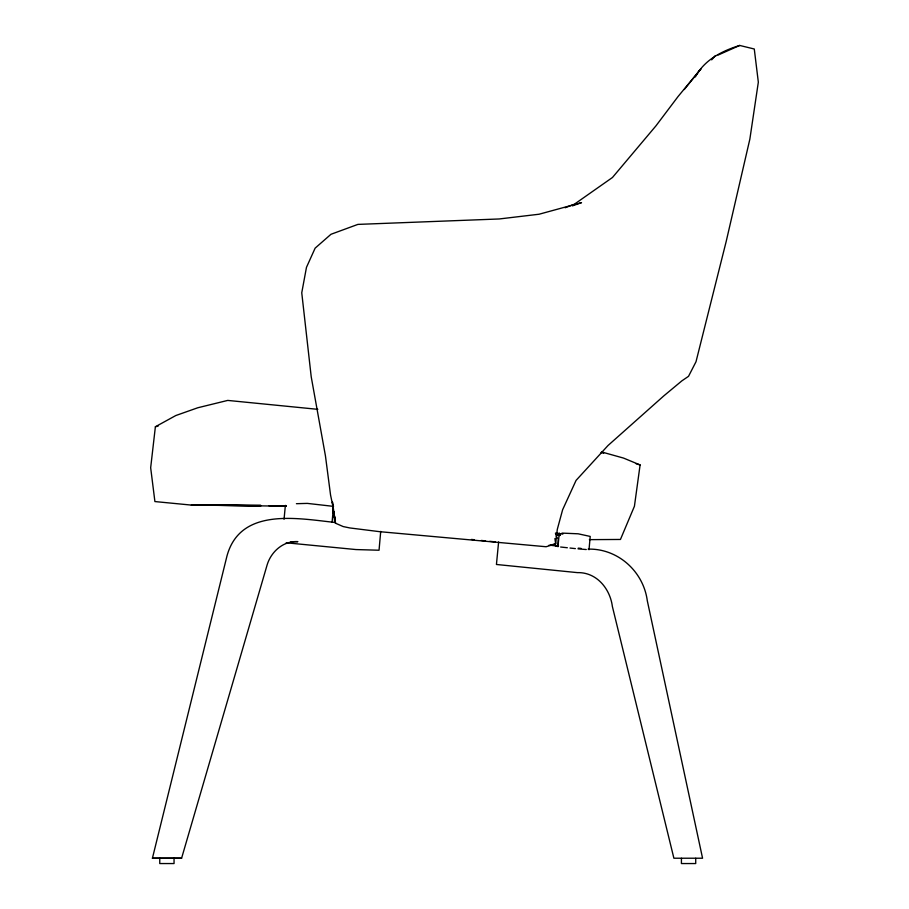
<?xml version="1.0" encoding="UTF-8"?>
<svg xmlns="http://www.w3.org/2000/svg" width="909" height="909" viewBox="0 0 909 909"><rect width="100%" height="100%" fill="white"/><g stroke="black" fill="none" stroke-linecap="round" stroke-linejoin="round"><path stroke-width="1.36" d="M380.712 531.401L379.042 550.229L355.987 549.559L286.187 542.787M332.092 522.164L333.296 509.006M589.009 549.752L590.214 536.435L578.158 533.799L561.989 533.106M284.051 519.278L285.369 505.381M498.609 541.946L496.439 564.478L577.408 572.625C596.577 572.102 610.087 588.68 612.382 606.519L673.887 858.221L702.566 858.221L647.288 600.679C643.436 571.466 617.881 548.366 588.134 549.127M557.967 546.729L559.285 532.992M317.82 409.334L227.727 400.414L197.776 407.766L175.778 415.549L155.382 426.753L150.667 467.749L154.905 501.563L191.31 505.086L260.622 505.779M601.735 451.989L623.529 458.079L640.095 464.942L634.425 506.268L620.449 539.457L589.384 539.639M291.039 541.707L297.868 541.65C283.403 540.628 271.109 551.615 267.11 564.978L181.595 858.221L152.417 858.232L226.989 555.933C240.396 507.04 297.595 518.448 335.296 522.482M695.374 76.935C704.418 59.801 721.928 50.984 739.71 45.45L754.277 49.006L758.333 82.174L749.857 139.122L726.177 241.51L696.01 361.725L688.522 376.326L681.909 380.826L663.797 395.892L608.019 445.512L576.067 480.406L562.626 509.733L557.297 529.39L555.638 543.9L546.093 546.741L379.553 531.663L349.851 527.947L343.159 526.561L335.512 523.209L334.569 520.948L333.592 511.483L335.512 523.209L332.433 501.995L333.512 513.369L335.387 520.755L333.183 510.04L333.512 513.369M684.261 89.536L700.93 68.845L678.034 96.57L655.991 125.806L612.461 177.494L574.408 204.195L565.137 207.752M711.656 59.835L715.406 55.563M718.11 55.04L739.71 45.45M572.409 205.888L581.521 202.627L539.082 214.229L499.211 218.967L357.907 224.398L330.978 234.283L315.128 248.157L306.469 267.36L301.754 292.8L311.219 376.815L325.445 455.898L330.569 495.132L332.808 505.711M548.831 545.366L555.638 543.9L554.922 538.526M155.382 426.753L158.098 426.173M555.479 546.366L558.069 545.968L558.251 538.946L556.183 536.651M296.414 503.7L307.31 503.393L333.535 506.37M261.008 505.711L191.31 505.086L260.553 505.177M152.417 858.232L181.595 858.221M269.109 505.858L286.074 506.029M273.677 505.847L286.346 505.983M194.844 504.995L286.324 506.211M578.079 548.866L586.271 549.536M551.479 545.411L558.535 546.127M578.26 548.127L581.078 548.411M471.441 539.435L474.259 539.719M481.316 540.446L485.542 540.878M489.781 541.309L495.416 541.878M560.637 547.013L567.341 547.741M570.023 548.036L575.374 548.616M555.376 533.231L559.603 533.753M555.978 533.231L562.841 534.117M555.922 534.401L560.126 534.947M555.899 534.219L560.114 534.787M555.717 534.958L559.933 535.537M600.997 452.466L603.667 453.261M636.084 463.749L640.095 464.942M695.715 858.266L695.715 863.55L681.42 863.55L681.42 858.266M174.051 858.266L174.051 863.55L159.757 863.55L159.757 858.266"/></g></svg>
